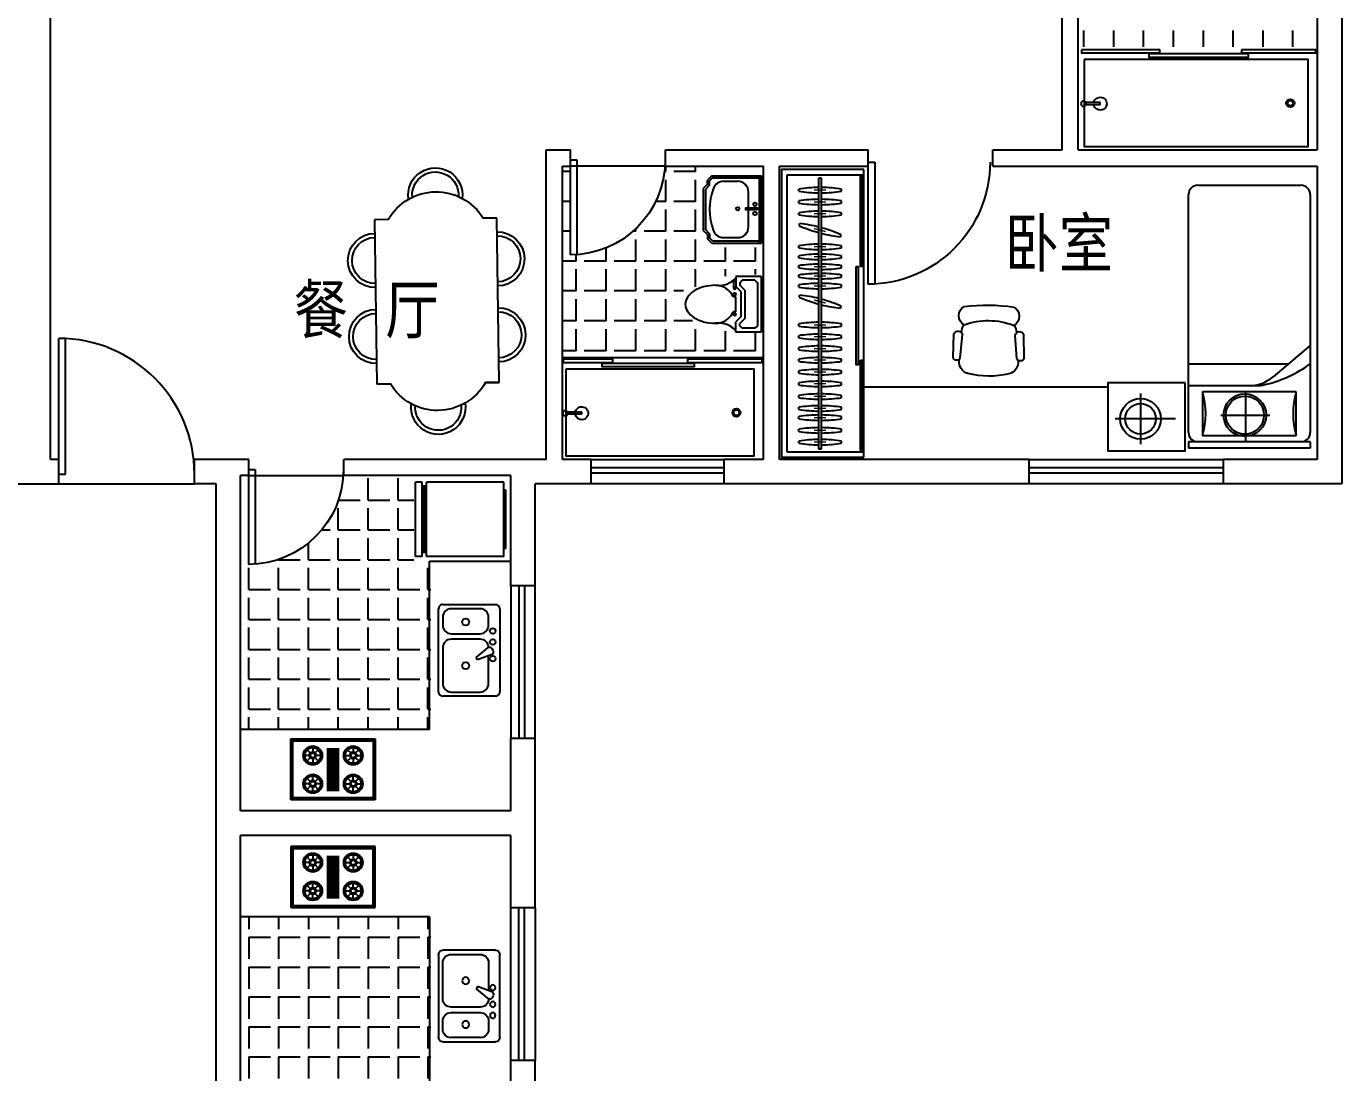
# Model space of a CAD drawing. Header units: millimetres. Extents: x 1431 to 43623, y 824 to 33132.
# Drawn here: x 17044 to 26733, y 14563 to 22272 of the extents above; entities that cross this region are included whole.
import ezdxf

# ---------------------------------------------------------------- set-up
doc = ezdxf.new("R2010")
doc.units = ezdxf.units.MM
for name, color, linetype in [('DO', 1, 'Continuous'), ('F', 12, 'Continuous'), ('H', 13, 'Continuous'), ('MC', 4, 'Continuous'), ('PUL', 7, 'Continuous'), ('WALL', 4, 'Continuous')]:
    doc.layers.add(name, color=color, linetype=linetype)
doc.styles.add('ATT', font='TXT')
doc.styles.add('DIM_FONT', font='SIMPLEX.shx', dxfattribs={"width": 0.8})
doc.styles.add('HZTXT', font='SIMPLEX', dxfattribs={"bigfont": 'HZTXT'})

# ---------------------------------------------------------------- blocks, each defined once
blk = doc.blocks.new('M_E25ESP')
at = {"color": 0, "linetype": 'ByBlock'}
for p, q in [((0, -306.8), (0, 306.8)), ((30.7, 337.5), (419.3, 337.5)), ((358, 306.8), (143.2, 306.8)), ((450, 306.8), (450, -306.8)), ((81.8, 245.5), (81.8, 40)), ((419.3, -20.5), (419.3, 245.5)), ((48.4, 2), (56.6, -12.3)), ((58.9, 31.4), (162.5, 70.2)), ((172.8, 52.5), (87.3, -17.8)), ((162.5, 70.2), (172.8, 52.5)), ((143.2, -81.8), (358, -81.8)), ((81.8, -184.1), (81.8, -245.5)), ((358, -122.7), (143.2, -122.7)), ((419.3, -245.5), (419.3, -184.1)), ((419.3, -337.5), (30.7, -337.5)), ((143.2, -306.8), (358, -306.8))]:
    blk.add_line(p, q, dxfattribs=at)
for centre, radius in [((250.6, 112.5), 25.6), ((51.1, 61.4), 20.5), ((51.1, -61.4), 20.5), ((51.1, -143.2), 20.5), ((250.6, -209.7), 25.6)]:
    blk.add_circle(centre, radius, dxfattribs=at)
for centre, radius, start, end in [((30.7, 306.8), 30.7, 90, 180), ((143.2, 245.5), 61.4, 90, 180), ((358, 245.5), 61.4, 0, 90), ((419.3, 306.8), 30.7, 0, 90), ((66.1, 12.3), 20.5, 110.53768, 210), ((74.3, -2), 20.5, 210, 309.46232), ((143.2, -20.5), 61.4, 180, 270), ((358, -20.5), 61.4, 270, 0), ((143.2, -184.1), 61.4, 90, 180), ((358, -184.1), 61.4, 0, 90), ((143.2, -245.5), 61.4, 180, 270), ((358, -245.5), 61.4, 270, 0), ((30.7, -306.8), 30.7, 180, 270), ((419.3, -306.8), 30.7, 270, 0)]:
    blk.add_arc(centre, radius, start, end, dxfattribs=at)
at = {"style": 'DIM_FONT', "width": 0.8, "flags": 9}
for tag in ['YSIZE', 'XSIZE']:
    blk.add_attdef(tag, (0, 0), '', height=0.5, dxfattribs=at)
blk = doc.blocks.new('M10')
at = {"layer": 'DO'}
for p, q in [((0, 0), (0, 1000)), ((50, 0), (50, 998.7)), ((0, 0), (50, 0))]:
    blk.add_line(p, q, dxfattribs=at)
blk.add_arc((0, 0), 1000, 0, 90, dxfattribs=at)
blk = doc.blocks.new('CZ1')
at = {"layer": 'F'}
for p, q in [((-368.6, 423.7), (842.2, 423.7)), ((-368.6, 323.7), (-368.6, 423.7)), ((842.2, 323.7), (842.2, 423.7)), ((842.2, 423.7), (842.2, 323.7)), ((-368.6, -476.3), (-368.6, -376.3)), ((842.2, -476.3), (842.2, -376.3)), ((842.2, -376.3), (842.2, -476.3)), ((842.2, -476.3), (-368.6, -476.3))]:
    blk.add_line(p, q, dxfattribs=at)
for centre, radius, start, end in [((-68.6, 423.7), 200, 0, 180), ((-68.6, 423.7), 170, 0, 180), ((491.3, 423.7), 200, 0, 180), ((491.3, 423.7), 170, 0, 180), ((-162.4, -26.3), 406.2, 120.51024, 239.48976), ((636, -26.3), 406.2, 300.51024, 59.48976), ((-545, -26.3), 200, 81.96585, 278.03415), ((-545, -26.3), 170, 85.46245, 274.53755), ((1018.6, -26.3), 200, 261.96585, 98.03415), ((1018.6, -26.3), 170, 265.46245, 94.53755), ((-68.6, -476.3), 200, 180, 0), ((-68.6, -476.3), 170, 180, 0), ((491.3, -476.3), 200, 180, 0), ((491.3, -476.3), 170, 180, 0)]:
    blk.add_arc(centre, radius, start, end, dxfattribs=at)
blk = doc.blocks.new('M700')
at = {"layer": 'DO'}
for p, q in [((0, 0), (0, 700)), ((50, 0), (50, 698.2)), ((0, 0), (50, 0))]:
    blk.add_line(p, q, dxfattribs=at)
blk.add_arc((0, 0), 700, 0, 90, dxfattribs=at)
blk = doc.blocks.new('BX')
at = {"layer": 'F'}
for p, q in [((-379.4, 210), (190.6, 210)), ((-379.4, -340), (-379.4, 210)), ((190.6, -340), (190.6, 210)), ((220.6, -340), (220.6, 210)), ((220.6, 210), (270.6, 210)), ((270.6, -340), (270.6, 210)), ((-379.4, -340), (190.6, -340)), ((220.6, -340), (270.6, -340))]:
    blk.add_line(p, q, dxfattribs=at)
at = {"layer": 'F', "color": 1}
for p, q in [((-394.4, 150), (-379.4, 150)), ((-394.4, -280), (-394.4, 150)), ((190.6, 180), (220.6, 180)), ((200.6, -310), (200.6, 180)), ((210.6, -310), (210.6, 180)), ((-394.4, -280), (-379.4, -280)), ((190.6, -310), (220.6, -310))]:
    blk.add_line(p, q, dxfattribs=at)
blk = doc.blocks.new('12PSTG02')
at = {"color": 0, "linetype": 'ByBlock'}
for p, q in [((-5.882738, 11.493405), (-13.636493, 11.294805)), ((-5.73403, 9.170818), (-13.415554, 8.575543)), ((-4.996459, 9.562867), (-5.284204, 9.540568)), ((-5.882738, -11.493405), (-13.636493, -11.294805)), ((-5.73403, -9.170818), (-13.415554, -8.575543)), ((-4.996459, -9.562867), (-5.284204, -9.540568)), ((-4.996459, -9.562867), (-5.28099, -9.544821))]:
    blk.add_line(p, q, dxfattribs=at)
for centre, radius, start, end in [((-19.5, 6.311132), 3.452743, 30.392687, 149.607313), ((-12.998837, 0.943692), 7.999035, 97.334712, 116.212212), ((-13.097037, 9.970029), 1.4304, 112.156422, 257.133709), ((-6.286552, 10.301496), 1.258456, 296.04311, 71.283835), ((-4.647836, 5.578088), 4, 16.10866, 95), ((39.486083, 0), 62.486083, 172.590731, 187.409269), ((4.70097, 0), 22.70097, 159.208954, 200.791046), ((-28.187947, 0), 28.187947, 346.275006, 13.724994), ((-19.5, -6.311132), 3.452743, 210.392687, 329.607313), ((-12.998837, -1.056308), 7.999035, 243.61801, 261.904764), ((-4.647836, -5.578088), 4, 265, 343.89134), ((-13.097037, -9.970029), 1.4304, 102.866291, 247.843578), ((-6.286552, -10.301496), 1.258456, 288.716165, 63.95689)]:
    blk.add_arc(centre, radius, start, end, dxfattribs=at)
at = {"color": 0, "linetype": 'ByBlock', "style": 'ATT'}
for tag, p, flags in [('ITEM', (-22, -21), 3), ('ROOM_NUMBER', (-22, -29), 1)]:
    blk.add_attdef(tag, p, '', height=6, dxfattribs=dict(at, flags=flags))
blk = doc.blocks.new('-CHAI6')
at = {"xscale": 22.75, "yscale": 22.75, "zscale": 22.75}
blk.add_blockref('12PSTG02', (519.3, 28), dxfattribs=at)
blk = doc.blocks.new('15PTOI12')
at = {"color": 0, "linetype": 'ByBlock'}
for p, q in [((0, -11), (0, 11)), ((0, 11), (10, 11)), ((10, 11), (10, 7)), ((1.5, 8.5), (2.5, 9.5)), ((1.5, -8.5), (1.5, 8.5)), ((2.5, 9.5), (7.5, 9.5)), ((6.5, 5.62132), (8.5, 7.62132)), ((6.5, -5.62132), (6.5, 5.62132)), ((7.5, 9.5), (8.5, 8.5)), ((8, 5), (10, 7)), ((8.5, 8.5), (8.5, 7.62132)), ((8, -5), (8, 5)), ((10, 3), (10, -3)), ((10, 3), (11.126136, 3)), ((8, -5), (10, -7)), ((10, -3), (11.126136, -3)), ((2.5, -9.5), (1.5, -8.5)), ((2.5, -9.5), (7.5, -9.5)), ((6.5, -5.62132), (8.5, -7.62132)), ((8.5, -8.5), (7.5, -9.5)), ((8.5, -8.5), (8.5, -7.62132)), ((10, -6.5), (10, -7)), ((10, -11), (10, -7)), ((10, -9), (11, -9)), ((11, -9), (11, -6.5)), ((0, -11), (10, -11))]:
    blk.add_line(p, q, dxfattribs=at)
blk.add_lwpolyline([(18, -7.5, 0.063415), (22.795427, -6.889337, 0.076468), (26.485281, -5.303301, 0.107136), (29.197945, -2.662065, 0.147373), (30, 0, 0.147373), (29.197945, 2.662065, 0.107136), (26.485281, 5.303301, 0.076468), (22.795427, 6.889337, 0.063415), (18, 7.5, 0.063415)], format="xyb", dxfattribs=at)
for centre in [(10.5, 4), (10.5, -4)]:
    blk.add_circle(centre, 0.5, dxfattribs=at)
for centre, radius, start, end in [((16.779412, 16.411765), 8.994964, 221.088993, 277.798917), ((18, 0), 7.5, 90, 156.421822), ((18, 0), 7.5, 203.578178, 270), ((10.5, -6.5), 0.5, 0, 180), ((16.779412, -16.411765), 8.994964, 82.201083, 138.911007)]:
    blk.add_arc(centre, radius, start, end, dxfattribs=at)
at = {"color": 0, "linetype": 'ByBlock', "style": 'ATT'}
for tag, p, flags in [('ITEM', (0, -21), 3), ('ROOM_NUMBER', (0, -30), 1)]:
    blk.add_attdef(tag, p, '', height=6, dxfattribs=dict(at, flags=flags))
blk = doc.blocks.new('-BATH9')
at = {"layer": 'F', "xscale": 23, "yscale": 23, "zscale": 23}
blk.add_blockref('15PTOI12', (-2, -1), dxfattribs=at)
blk = doc.blocks.new('Q5')
at = {"layer": 'PUL', "xscale": -1}
blk.add_blockref('-BATH9', (99, 43), dxfattribs=at)
blk = doc.blocks.new('LY')
at = {"layer": 'F'}
for p, q in [((100, 81), (-31, 81)), ((100, 61), (-31, 61)), ((100, 81), (100, 61))]:
    blk.add_line(p, q, dxfattribs=at)
blk.add_circle((-53, 71), 24.3, dxfattribs=at)
blk.add_arc((100, 71), 60.1, 189.5857, 170.4143, dxfattribs=at)
blk = doc.blocks.new('M900')
at = {"layer": 'DO'}
for p, q in [((90, 0), (90, -50)), ((90, 0), (990, 0)), ((90, -50), (988.6, -50))]:
    blk.add_line(p, q, dxfattribs=at)
blk.add_arc((90, 0), 900, 270, 0, dxfattribs=at)
blk = doc.blocks.new('-BED1')
at = {"layer": 'F', "linetype": 'ByBlock'}
for p, q in [((46.7, 892.2), (0.7, 892.2)), ((0.7, -4.8), (0.7, 892.2)), ((46.7, -4.8), (46.7, 892.2)), ((115.7, 892.2), (1867.7, 892.2)), ((460.7, 892.2), (460.7, 392.8)), ((621.7, 892.2), (621.7, 156.2)), ((92.7, 788.7), (92.7, 98.7)), ((414.7, 788.7), (92.7, 788.7)), ((414.7, 98.7), (414.7, 788.7)), ((1936.7, 823.2), (1936.7, 64.2)), ((756.5, -4.4), (525.6, 269.7)), ((92.7, 98.7), (414.7, 98.7)), ((46.7, -4.8), (0.7, -4.8)), ((1867.7, -4.8), (115.7, -4.8))]:
    blk.add_line(p, q, dxfattribs=at)
for centre, radius, start, end in [((115.7, 823.2), 69, 90, 180), ((1867.7, 823.2), 69, 0, 90), ((253.7, 1340.7), 575, 253.73979, 286.2602), ((736.7, 447.5), 276, 180, 220.10593), ((736.7, 392.8), 276, 180, 193.3928), ((1378.7, 545.7), 936, 193.3928, 216.02023), ((253.7, -453.3), 575, 73.73979, 106.2602), ((115.7, 64.2), 69, 180, 270), ((1867.7, 64.2), 69, 270, 0)]:
    blk.add_arc(centre, radius, start, end, dxfattribs=at)
blk = doc.blocks.new('-BEDD1')
at = {"layer": 'F'}
for p, q in [((-616.1, -2332.9), (-616.1, -1956)), ((-800.9, -2135.8), (-439.4, -2135.8))]:
    blk.add_line(p, q, dxfattribs=at)
for radius in [156.5, 140.5]:
    blk.add_circle((-624.3, -2135.8), radius, dxfattribs=at)
at = {"layer": 'F', "rotation": 90}
blk.add_blockref('-BED1', (-147.4, -2379.3), dxfattribs=at)

msp = doc.modelspace()

# ---------------------------------------------------------------- hatches: boundary and pattern name
at = {"layer": 'H'}
h = msp.add_hatch(dxfattribs=at)
h.set_pattern_fill('ANGLE', color=256, scale=800, style=0)
h.set_pattern_definition([(180, (32974.09, 53321.69), (0, 220), [160, -60]), (90, (32974.09, 53321.69), (220, 1e-14), [160, -60])])
h.paths.add_polyline_path([(20993.1, 19829.6), (20993.1, 21241.4), (21050.5, 21241.4), (21050.5, 20587.7, 0.394921), (21749, 21241.4), (21753.1, 21241.4), (22013.1, 21241.4), (22013.1, 20643.4), (22473.1, 20643.4), (22473.1, 20442.1), (22227, 20442.1), (21882.9, 20321.3), (21882.9, 20123), (22239.4, 20011.5), (22473.1, 20011.5), (22473.1, 19829.6)])
h = msp.add_hatch(dxfattribs=at)
h.set_pattern_fill('ANGLE', color=256, scale=800, style=0)
h.set_pattern_definition([(0, (202.05, 53321.69), (0, 220), [160, -60]), (90, (202.05, 53321.69), (-220, 1e-14), [160, -60])])
h.paths.add_polyline_path([(19897.8, 18296.1), (19897.8, 18961.4), (19383.1, 18961.4), (19379, 18961.4, -0.394921), (18680.5, 18307.7), (18680.5, 18961.4), (18623.1, 18961.4), (18623.1, 17091.4), (20023.1, 17091.4), (20023.1, 18296.1)])
h = msp.add_hatch(dxfattribs=at)
h.set_pattern_fill('ANGLE', color=256, scale=800, style=0)
h.set_pattern_definition([(0, (202.05, -20518.98), (0, -220), [160, -60]), (270, (202.05, -20518.98), (-220, -1e-14), [160, -60])])
h.paths.add_polyline_path([(19897.8, 14506.6), (19897.8, 13841.4), (19383.1, 13841.4), (19379, 13841.4, 0.394921), (18680.5, 14495), (18680.5, 13841.4), (18623.1, 13841.4), (18623.1, 15711.4), (20023.1, 15711.4), (20023.1, 14506.6)])

# ---------------------------------------------------------------- linework, layer by layer
at = {"layer": 'F'}
for p, q in [((22092.5, 21170.3), (22061.3, 21139.1)), ((22061.3, 21107.9), (22061.3, 21139.1)), ((22099.1, 21154.3), (22077.3, 21132.4)), ((22077.3, 21101.2), (22077.3, 21132.4)), ((22092.5, 21170.3), (22459.9, 21170.3)), ((22099.1, 21154.3), (22443.9, 21154.3)), ((22180.6, 21130.3), (22283.9, 21130.3)), ((22443.9, 20674.7), (22443.9, 21170.3)), ((22459.9, 20674.7), (22459.9, 21170.3)), ((22645.9, 21176.3), (22645.9, 19136.6)), ((23213.9, 21176.3), (22645.9, 21176.3)), ((22882.2, 19157.5), (22882.2, 21152.6)), ((22902.2, 21152.6), (22882.2, 21152.6)), ((22902.2, 19157.5), (22902.2, 21152.6)), ((23213.9, 19096.6), (23213.9, 21216.3)), ((22061.3, 21107.9), (22030.1, 21076.7)), ((22030.1, 21076.7), (22030.1, 20768.3)), ((22077.3, 21101.2), (22046.1, 21070)), ((22046.1, 21070), (22046.1, 20774.9)), ((22363.9, 20933.5), (22363.9, 21050.3)), ((22734.5, 21056.7), (22734.5, 21072.8)), ((23049.9, 21056.7), (23049.9, 21072.8)), ((22734.5, 20969.5), (22734.5, 20985.6)), ((23049.9, 20969.5), (23049.9, 20985.6)), ((22363.9, 20794.7), (22363.9, 20919.4)), ((22734.5, 20882.3), (22734.5, 20898.4)), ((23049.9, 20882.3), (23049.9, 20898.4)), ((22061.3, 20737.1), (22030.1, 20768.3)), ((22077.3, 20743.7), (22046.1, 20774.9)), ((22061.3, 20737.1), (22061.3, 20705.9)), ((22077.3, 20743.7), (22077.3, 20712.5)), ((22737.6, 20802.6), (22741.8, 20818.2)), ((23042.2, 20721), (23046.4, 20736.6)), ((22092.5, 20674.7), (22061.3, 20705.9)), ((22099.1, 20690.7), (22077.3, 20712.5)), ((22092.5, 20674.7), (22459.9, 20674.7)), ((22099.1, 20690.7), (22443.9, 20690.7)), ((22180.6, 20714.7), (22283.9, 20714.7)), ((22734.5, 20639.1), (22734.5, 20655.2)), ((23049.9, 20639.1), (23049.9, 20655.2)), ((22734.5, 20565.7), (22734.5, 20581.8)), ((23049.9, 20565.7), (23049.9, 20581.8)), ((22734.5, 20492.2), (22734.5, 20508.4)), ((23049.9, 20492.2), (23049.9, 20508.4)), ((22734.5, 20423.4), (22734.5, 20439.6)), ((22734.5, 20350), (22734.5, 20366.1)), ((23049.9, 20423.4), (23049.9, 20439.6)), ((23049.9, 20350), (23049.9, 20366.1)), ((22737.6, 20276.2), (22741.8, 20291.8)), ((23042.2, 20194.5), (23046.4, 20210.1)), ((22734.5, 20063.7), (22734.5, 20079.8)), ((23049.9, 20063.7), (23049.9, 20079.8)), ((22734.5, 19976.5), (22734.5, 19992.6)), ((23049.9, 19976.5), (23049.9, 19992.6)), ((22734.5, 19889.3), (22734.5, 19905.4)), ((23049.9, 19889.3), (23049.9, 19905.4)), ((22473.1, 19829.6), (20993.1, 19829.6)), ((22734.5, 19803.8), (22734.5, 19819.9)), ((23049.9, 19803.8), (23049.9, 19819.9)), ((22734.5, 19716.6), (22734.5, 19732.7)), ((23049.9, 19716.6), (23049.9, 19732.7)), ((22734.5, 19629.4), (22734.5, 19645.5)), ((23049.9, 19629.4), (23049.9, 19645.5)), ((25009.5, 19613.8), (23213.9, 19613.8)), ((22734.5, 19536.1), (22734.5, 19552.2)), ((23049.9, 19536.1), (23049.9, 19552.2)), ((25251.6, 19567.4), (25251.6, 19192.4)), ((22734.5, 19448.9), (22734.5, 19465)), ((22734.5, 19380.6), (22734.5, 19396.8)), ((23049.9, 19448.9), (23049.9, 19465)), ((23049.9, 19380.6), (23049.9, 19396.8)), ((25509.1, 19379.9), (25064.1, 19379.9)), ((22734.5, 19287.3), (22734.5, 19303.5)), ((23049.9, 19287.3), (23049.9, 19303.5)), ((22734.5, 19200.1), (22734.5, 19216.3)), ((23049.9, 19200.1), (23049.9, 19216.3)), ((22645.9, 19136.6), (23213.9, 19136.6)), ((22902.2, 19157.5), (22882.2, 19157.5)), ((20013.1, 17091.4), (20013.1, 18332.3)), ((20013.1, 18332.3), (20613.1, 18332.3)), ((20013.1, 17091.4), (18623.1, 17091.4)), ((18991.6, 17023.8), (19614.3, 17023.8)), ((18991.6, 16574.2), (18991.6, 17023.8)), ((19001.6, 17013.8), (19604.3, 17013.8)), ((19001.6, 16584.2), (19001.6, 17013.8)), ((19006.6, 17008.8), (19599.3, 17008.8)), ((19006.6, 16589.2), (19006.6, 17008.8)), ((19153.9, 16958.5), (19153.9, 16925.8)), ((19452, 16958.5), (19452, 16925.8)), ((19599.3, 17008.8), (19599.3, 16589.2)), ((19604.3, 17013.8), (19604.3, 16584.2)), ((19614.3, 17023.8), (19614.3, 16574.2)), ((19128.5, 16900.5), (19095.9, 16900.5)), ((19136, 16918.4), (19112.8, 16941.5)), ((19136, 16882.6), (19112.8, 16859.5)), ((19153.9, 16875.2), (19153.9, 16842.5)), ((19194.9, 16941.5), (19171.7, 16918.4)), ((19194.9, 16859.5), (19171.7, 16882.6)), ((19211.9, 16900.5), (19179.2, 16900.5)), ((19257.1, 16948.4), (19348.8, 16948.4)), ((19257.1, 16943.4), (19348.8, 16943.4)), ((19257.1, 16931.9), (19348.8, 16931.9)), ((19257.1, 16926.9), (19348.8, 16926.9)), ((19257.1, 16915.4), (19348.8, 16915.4)), ((19257.1, 16910.4), (19348.8, 16910.4)), ((19257.1, 16898.8), (19348.8, 16898.8)), ((19257.1, 16893.8), (19348.8, 16893.8)), ((19257.1, 16882.3), (19348.8, 16882.3)), ((19257.1, 16877.3), (19348.8, 16877.3)), ((19257.1, 16865.8), (19348.8, 16865.8)), ((19257.1, 16860.8), (19348.8, 16860.8)), ((19394.1, 16900.5), (19426.7, 16900.5)), ((19411, 16941.5), (19434.2, 16918.4)), ((19411, 16859.5), (19434.2, 16882.6)), ((19452, 16875.2), (19452, 16842.5)), ((19469.9, 16918.4), (19493.1, 16941.5)), ((19469.9, 16882.6), (19493.1, 16859.5)), ((19477.4, 16900.5), (19510, 16900.5)), ((19257.1, 16849.2), (19348.8, 16849.2)), ((19257.1, 16844.2), (19348.8, 16844.2)), ((19257.1, 16832.7), (19348.8, 16832.7)), ((19257.1, 16827.7), (19348.8, 16827.7)), ((19257.1, 16816.2), (19348.8, 16816.2)), ((19257.1, 16811.2), (19348.8, 16811.2)), ((19257.1, 16799.6), (19348.8, 16799.6)), ((19257.1, 16794.6), (19348.8, 16794.6)), ((19257.1, 16783.1), (19348.8, 16783.1)), ((19257.1, 16778.1), (19348.8, 16778.1)), ((19257.1, 16766.6), (19348.8, 16766.6)), ((19128.5, 16691.5), (19095.9, 16691.5)), ((19136, 16709.3), (19112.8, 16732.5)), ((19136, 16673.6), (19112.8, 16650.4)), ((19153.9, 16716.8), (19153.9, 16749.5)), ((19153.9, 16633.5), (19153.9, 16666.1)), ((19194.9, 16732.5), (19171.7, 16709.3)), ((19194.9, 16650.4), (19171.7, 16673.6)), ((19211.9, 16691.5), (19179.2, 16691.5)), ((19257.1, 16761.6), (19348.8, 16761.6)), ((19257.1, 16750), (19348.8, 16750)), ((19257.1, 16745), (19348.8, 16745)), ((19257.1, 16733.5), (19348.8, 16733.5)), ((19257.1, 16728.5), (19348.8, 16728.5)), ((19257.1, 16717), (19348.8, 16717)), ((19257.1, 16712), (19348.8, 16712)), ((19257.1, 16700.4), (19348.8, 16700.4)), ((19257.1, 16695.4), (19348.8, 16695.4)), ((19257.1, 16683.9), (19348.8, 16683.9)), ((19257.1, 16678.9), (19348.8, 16678.9)), ((19257.1, 16667.4), (19348.8, 16667.4)), ((19394.1, 16691.5), (19426.7, 16691.5)), ((19411, 16732.5), (19434.2, 16709.3)), ((19411, 16650.4), (19434.2, 16673.6)), ((19452, 16716.8), (19452, 16749.5)), ((19452, 16633.5), (19452, 16666.1)), ((19469.9, 16709.3), (19493.1, 16732.5)), ((19469.9, 16673.6), (19493.1, 16650.4)), ((19477.4, 16691.5), (19510, 16691.5)), ((19614.3, 16574.2), (18991.6, 16574.2)), ((19604.3, 16584.2), (19001.6, 16584.2)), ((19599.3, 16589.2), (19006.6, 16589.2)), ((19257.1, 16662.4), (19348.8, 16662.4)), ((19257.1, 16650.8), (19348.8, 16650.8)), ((19257.1, 16645.8), (19348.8, 16645.8)), ((18991.6, 16228.5), (18991.6, 15779)), ((19614.3, 16228.5), (18991.6, 16228.5)), ((19001.6, 16218.5), (19001.6, 15789)), ((19604.3, 16218.5), (19001.6, 16218.5)), ((19006.6, 16213.5), (19006.6, 15794)), ((19599.3, 16213.5), (19006.6, 16213.5)), ((19599.3, 15794), (19599.3, 16213.5)), ((19604.3, 15789), (19604.3, 16218.5)), ((19614.3, 15779), (19614.3, 16228.5)), ((19128.5, 16111.3), (19095.9, 16111.3)), ((19136, 16129.2), (19112.8, 16152.3)), ((19136, 16093.4), (19112.8, 16070.2)), ((19153.9, 16169.3), (19153.9, 16136.6)), ((19153.9, 16086), (19153.9, 16053.3)), ((19194.9, 16152.3), (19171.7, 16129.2)), ((19194.9, 16070.2), (19171.7, 16093.4)), ((19211.9, 16111.3), (19179.2, 16111.3)), ((19257.1, 16156.9), (19348.8, 16156.9)), ((19257.1, 16151.9), (19348.8, 16151.9)), ((19257.1, 16140.3), (19348.8, 16140.3)), ((19257.1, 16135.3), (19348.8, 16135.3)), ((19257.1, 16123.8), (19348.8, 16123.8)), ((19257.1, 16118.8), (19348.8, 16118.8)), ((19257.1, 16107.3), (19348.8, 16107.3)), ((19257.1, 16102.3), (19348.8, 16102.3)), ((19257.1, 16090.7), (19348.8, 16090.7)), ((19257.1, 16085.7), (19348.8, 16085.7)), ((19394.1, 16111.3), (19426.7, 16111.3)), ((19411, 16152.3), (19434.2, 16129.2)), ((19411, 16070.2), (19434.2, 16093.4)), ((19452, 16169.3), (19452, 16136.6)), ((19452, 16086), (19452, 16053.3)), ((19469.9, 16129.2), (19493.1, 16152.3)), ((19469.9, 16093.4), (19493.1, 16070.2)), ((19477.4, 16111.3), (19510, 16111.3)), ((19257.1, 16074.2), (19348.8, 16074.2)), ((19257.1, 16069.2), (19348.8, 16069.2)), ((19257.1, 16057.7), (19348.8, 16057.7)), ((19257.1, 16052.7), (19348.8, 16052.7)), ((19257.1, 16041.1), (19348.8, 16041.1)), ((19257.1, 16036.1), (19348.8, 16036.1)), ((19257.1, 16024.6), (19348.8, 16024.6)), ((19257.1, 16019.6), (19348.8, 16019.6)), ((19257.1, 16008.1), (19348.8, 16008.1)), ((19257.1, 16003.1), (19348.8, 16003.1)), ((19257.1, 15991.6), (19348.8, 15991.6)), ((19128.5, 15902.2), (19095.9, 15902.2)), ((19136, 15920.1), (19112.8, 15943.3)), ((19153.9, 15927.5), (19153.9, 15960.2)), ((19194.9, 15943.3), (19171.7, 15920.1)), ((19211.9, 15902.2), (19179.2, 15902.2)), ((19257.1, 15986.6), (19348.8, 15986.6)), ((19257.1, 15975), (19348.8, 15975)), ((19257.1, 15970), (19348.8, 15970)), ((19257.1, 15958.5), (19348.8, 15958.5)), ((19257.1, 15953.5), (19348.8, 15953.5)), ((19257.1, 15942), (19348.8, 15942)), ((19257.1, 15937), (19348.8, 15937)), ((19257.1, 15925.4), (19348.8, 15925.4)), ((19257.1, 15920.4), (19348.8, 15920.4)), ((19257.1, 15908.9), (19348.8, 15908.9)), ((19257.1, 15903.9), (19348.8, 15903.9)), ((19257.1, 15892.4), (19348.8, 15892.4)), ((19394.1, 15902.2), (19426.7, 15902.2)), ((19411, 15943.3), (19434.2, 15920.1)), ((19452, 15927.5), (19452, 15960.2)), ((19469.9, 15920.1), (19493.1, 15943.3)), ((19477.4, 15902.2), (19510, 15902.2)), ((19006.6, 15794), (19599.3, 15794)), ((19136, 15884.4), (19112.8, 15861.2)), ((19153.9, 15844.2), (19153.9, 15876.9)), ((19194.9, 15861.2), (19171.7, 15884.4)), ((19257.1, 15887.4), (19348.8, 15887.4)), ((19257.1, 15875.8), (19348.8, 15875.8)), ((19257.1, 15870.8), (19348.8, 15870.8)), ((19257.1, 15859.3), (19348.8, 15859.3)), ((19257.1, 15854.3), (19348.8, 15854.3)), ((19411, 15861.2), (19434.2, 15884.4)), ((19452, 15844.2), (19452, 15876.9)), ((19469.9, 15884.4), (19493.1, 15861.2)), ((20013.1, 15711.4), (18623.1, 15711.4)), ((18991.6, 15779), (19614.3, 15779)), ((19001.6, 15789), (19604.3, 15789)), ((20013.1, 15711.4), (20013.1, 14470.4))]:
    msp.add_line(p, q, dxfattribs=at)
for points in [[(24817.4, 22098.6), (24817.4, 22075.4), (25392.5, 22075.4), (25392.5, 22098.6)], [(25995.3, 22098.6), (25995.3, 22075.4), (26543.8, 22075.4), (26543.8, 22098.6)], [(24837.2, 22026.3), (24837.2, 21387.3), (26484.9, 21387.3), (26484.9, 22026.3)], [(25311.4, 22067.7), (25311.4, 22044.5), (26045.6, 22044.5), (26045.6, 22067.7)], [(23187.6, 21167.3), (23200.5, 21167.3), (23200.5, 20503.1), (23187.6, 20503.1)], [(22427.5, 20919.4), (22345.3, 20919.4), (22345.3, 20933.5), (22427.5, 20933.5)], [(23157.9, 20503.1), (23170.8, 20503.1), (23170.8, 19777.3), (23157.9, 19777.3)], [(20998.4, 19818.6), (20998.4, 19795.4), (21365.3, 19795.4), (21365.3, 19818.6)], [(21284.2, 19787.7), (21284.2, 19764.5), (21965.6, 19764.5), (21965.6, 19787.7)], [(21915.3, 19818.6), (21915.3, 19795.4), (22463.8, 19795.4), (22463.8, 19818.6)], [(23187.6, 19812.9), (23200.5, 19812.9), (23200.5, 19148.7), (23187.6, 19148.7)], [(21018.1, 19746.3), (21018.1, 19107.3), (22404.9, 19107.3), (22404.9, 19746.3)], [(25579.9, 19644.1), (25009.5, 19644.1), (25009.5, 19144.1), (25579.9, 19144.1)]]:
    msp.add_lwpolyline(points, close=True, dxfattribs=at)
msp.add_lwpolyline([(23213.9, 21216.3), (22605.9, 21216.3), (22605.9, 19096.6), (23213.9, 19096.6)], dxfattribs=at)
at = {"layer": 'F', "const_width": 10}
for points in [[(22933.6, 21065.3), (22845.8, 21065.3)], [(22933.6, 20978.1), (22845.8, 20978.1)], [(22933.6, 20890.9), (22845.8, 20890.9)], [(22932.1, 20759.4), (22847.3, 20782.1)], [(22933.6, 20647.7), (22845.8, 20647.7)], [(22933.6, 20574.3), (22845.8, 20574.3)], [(22933.6, 20500.9), (22845.8, 20500.9)], [(22933.6, 20432), (22845.8, 20432)], [(22933.6, 20358.6), (22845.8, 20358.6)], [(22932.1, 20233), (22847.3, 20255.7)], [(22933.6, 20072.3), (22845.8, 20072.3)], [(22933.6, 19985.1), (22845.8, 19985.1)], [(22933.6, 19897.9), (22845.8, 19897.9)], [(22933.6, 19812.4), (22845.8, 19812.4)], [(22933.6, 19725.2), (22845.8, 19725.2)], [(22933.6, 19638), (22845.8, 19638)], [(22933.6, 19544.7), (22845.8, 19544.7)], [(22933.6, 19457.5), (22845.8, 19457.5)], [(22933.6, 19389.2), (22845.8, 19389.2)], [(22933.6, 19295.9), (22845.8, 19295.9)], [(22933.6, 19208.8), (22845.8, 19208.8)]]:
    msp.add_lwpolyline(points, dxfattribs=at)
at = {"layer": 'F'}
for centre, radius in [((26354.8, 21705.5), 30), ((26354.8, 21705.5), 20), ((22284.1, 20927.6), 12.7), ((22411.4, 20960), 12.7), ((22411.4, 20892.9), 12.7), ((25251.6, 19379.9), 150), ((25251.6, 19379.9), 112.5), ((22274.8, 19425.5), 30), ((22274.8, 19425.5), 20), ((19153.9, 16900.5), 70), ((19153.9, 16900.5), 66), ((19153.9, 16900.5), 58), ((19452, 16900.5), 70), ((19452, 16900.5), 66), ((19452, 16900.5), 58), ((19153.9, 16900.5), 25.3), ((19153.9, 16900.5), 17.3), ((19452, 16900.5), 25.3), ((19452, 16900.5), 17.3), ((19153.9, 16691.5), 70), ((19153.9, 16691.5), 66), ((19153.9, 16691.5), 58), ((19153.9, 16691.5), 25.3), ((19153.9, 16691.5), 17.3), ((19452, 16691.5), 70), ((19452, 16691.5), 66), ((19452, 16691.5), 58), ((19452, 16691.5), 25.3), ((19452, 16691.5), 17.3), ((19153.9, 16111.3), 70), ((19452, 16111.3), 70), ((19153.9, 16111.3), 66), ((19153.9, 16111.3), 58), ((19153.9, 16111.3), 25.3), ((19153.9, 16111.3), 17.3), ((19452, 16111.3), 66), ((19452, 16111.3), 58), ((19452, 16111.3), 25.3), ((19452, 16111.3), 17.3), ((19153.9, 15902.2), 70), ((19153.9, 15902.2), 66), ((19153.9, 15902.2), 58), ((19153.9, 15902.2), 25.3), ((19153.9, 15902.2), 17.3), ((19452, 15902.2), 70), ((19452, 15902.2), 66), ((19452, 15902.2), 58), ((19452, 15902.2), 25.3), ((19452, 15902.2), 17.3)]:
    msp.add_circle(centre, radius, dxfattribs=at)
for centre, radius, start, end in [((22180.6, 21050.3), 80, 90, 158.83243), ((22283.9, 21050.3), 80, 0, 90), ((22510.7, 20922.5), 433.9, 158.83243, 201.16757), ((22892.2, 20019), 1065.6, 90.5377, 98.50939), ((22892.2, 22110.5), 1065.6, 261.49061, 269.4623), ((22892.2, 20019), 1065.6, 81.49061, 89.4623), ((22892.2, 22110.5), 1065.6, 270.5377, 278.50939), ((22892.2, 19931.8), 1065.6, 90.5377, 98.50939), ((22892.2, 22023.3), 1065.6, 261.49061, 269.4623), ((22892.2, 19931.8), 1065.6, 81.49061, 89.4623), ((22892.2, 22023.3), 1065.6, 270.5377, 278.50939), ((22892.2, 19844.6), 1065.6, 90.5377, 98.50939), ((22892.2, 21936.2), 1065.6, 261.49061, 269.4623), ((22892.2, 19844.6), 1065.6, 81.49061, 89.4623), ((22892.2, 21936.2), 1065.6, 270.5377, 278.50939), ((22180.6, 20794.7), 80, 201.16757, 270), ((22283.9, 20794.7), 80, 270, 0), ((23162.7, 21779.8), 1065.6, 246.49061, 254.74125), ((22621.3, 19759.4), 1065.6, 75.82776, 83.50939), ((22621.3, 19759.4), 1065.6, 66.49061, 74.71583), ((23162.7, 21779.8), 1065.6, 255.85305, 263.50939), ((22892.2, 19601.4), 1065.6, 90.5377, 98.50939), ((22892.2, 21692.9), 1065.6, 261.49061, 269.4623), ((22892.2, 19601.4), 1065.6, 81.49061, 89.4623), ((22892.2, 21692.9), 1065.6, 270.5377, 278.50939), ((22892.2, 19528), 1065.6, 90.5377, 98.50939), ((22892.2, 21619.5), 1065.6, 261.49061, 269.4623), ((22892.2, 19528), 1065.6, 81.49061, 89.4623), ((22892.2, 21619.5), 1065.6, 270.5377, 278.50939), ((22892.2, 19454.5), 1065.6, 90.5377, 98.50939), ((22892.2, 21546.1), 1065.6, 261.49061, 269.4623), ((22892.2, 19385.7), 1065.6, 90.5377, 98.50939), ((22892.2, 19454.5), 1065.6, 81.49061, 89.4623), ((22892.2, 21546.1), 1065.6, 270.5377, 278.50939), ((22892.2, 19385.7), 1065.6, 81.49061, 89.4623), ((22892.2, 21477.3), 1065.6, 261.49061, 269.4623), ((22892.2, 19312.3), 1065.6, 90.5377, 98.50939), ((22892.2, 21403.8), 1065.6, 261.49061, 269.4623), ((22892.2, 21477.3), 1065.6, 270.5377, 278.50939), ((22892.2, 19312.3), 1065.6, 81.49061, 89.4623), ((22892.2, 21403.8), 1065.6, 270.5377, 278.50939), ((23162.7, 21253.3), 1065.6, 246.49061, 254.74125), ((22621.3, 19233), 1065.6, 75.82776, 83.50939), ((22621.3, 19233), 1065.6, 66.49061, 74.71583), ((23162.7, 21253.3), 1065.6, 255.85305, 263.50939), ((22892.2, 19025.9), 1065.6, 90.5377, 98.50939), ((22892.2, 21117.5), 1065.6, 261.49061, 269.4623), ((22892.2, 19025.9), 1065.6, 81.49061, 89.4623), ((22892.2, 21117.5), 1065.6, 270.5377, 278.50939), ((22892.2, 18938.8), 1065.6, 90.5377, 98.50939), ((22892.2, 21030.3), 1065.6, 261.49061, 269.4623), ((22892.2, 18938.8), 1065.6, 81.49061, 89.4623), ((22892.2, 21030.3), 1065.6, 270.5377, 278.50939), ((22892.2, 18851.6), 1065.6, 90.5377, 98.50939), ((22892.2, 20943.1), 1065.6, 261.49061, 269.4623), ((22892.2, 18851.6), 1065.6, 81.49061, 89.4623), ((22892.2, 20943.1), 1065.6, 270.5377, 278.50939), ((22892.2, 18766), 1065.6, 90.5377, 98.50939), ((22892.2, 20857.6), 1065.6, 261.49061, 269.4623), ((22892.2, 18766), 1065.6, 81.49061, 89.4623), ((22892.2, 20857.6), 1065.6, 270.5377, 278.50939), ((22892.2, 18678.9), 1065.6, 90.5377, 98.50939), ((22892.2, 20770.4), 1065.6, 261.49061, 269.4623), ((22892.2, 18678.9), 1065.6, 81.49061, 89.4623), ((22892.2, 20770.4), 1065.6, 270.5377, 278.50939), ((22892.2, 18591.7), 1065.6, 90.5377, 98.50939), ((22892.2, 20683.2), 1065.6, 261.49061, 269.4623), ((22892.2, 18591.7), 1065.6, 81.49061, 89.4623), ((22892.2, 20683.2), 1065.6, 270.5377, 278.50939), ((22892.2, 18498.4), 1065.6, 90.5377, 98.50939), ((22892.2, 20589.9), 1065.6, 261.49061, 269.4623), ((22892.2, 18411.2), 1065.6, 90.5377, 98.50939), ((22892.2, 18498.4), 1065.6, 81.49061, 89.4623), ((22892.2, 20589.9), 1065.6, 270.5377, 278.50939), ((22892.2, 18411.2), 1065.6, 81.49061, 89.4623), ((22892.2, 20502.8), 1065.6, 261.49061, 269.4623), ((22892.2, 18342.9), 1065.6, 90.5377, 98.50939), ((22892.2, 20434.5), 1065.6, 261.49061, 269.4623), ((22892.2, 20502.8), 1065.6, 270.5377, 278.50939), ((22892.2, 18342.9), 1065.6, 81.49061, 89.4623), ((22892.2, 20434.5), 1065.6, 270.5377, 278.50939), ((22892.2, 18249.6), 1065.6, 90.5377, 98.50939), ((22892.2, 20341.2), 1065.6, 261.49061, 269.4623), ((22892.2, 18249.6), 1065.6, 81.49061, 89.4623), ((22892.2, 20341.2), 1065.6, 270.5377, 278.50939), ((22892.2, 18162.4), 1065.6, 90.5377, 98.50939), ((22892.2, 20254), 1065.6, 261.49061, 269.4623), ((22892.2, 18162.4), 1065.6, 81.49061, 89.4623), ((22892.2, 20254), 1065.6, 270.5377, 278.50939)]:
    msp.add_arc(centre, radius, start, end, dxfattribs=at)
at = {"layer": 'H'}
for p, q in [((24834.1, 22121.4), (24834.1, 22241.7)), ((25054.1, 22121.4), (25054.1, 22241.7)), ((25274.1, 22121.4), (25274.1, 22241.7)), ((25494.1, 22121.4), (25494.1, 22241.7)), ((25714.1, 22121.4), (25714.1, 22241.7)), ((25934.1, 22121.4), (25934.1, 22241.7)), ((26154.1, 22121.4), (26154.1, 22241.7)), ((26374.1, 22121.4), (26374.1, 22241.7))]:
    msp.add_line(p, q, dxfattribs=at)
at = {"layer": 'MC'}
for p, q in [((21753.1, 21241.4), (21050.5, 21241.4)), ((21205.4, 19081.4), (22185.4, 19081.4)), ((21205.4, 19021.4), (22185.4, 19021.4)), ((24431.7, 19081.4), (25862.3, 19081.4)), ((24431.7, 19021.4), (25862.3, 19021.4)), ((17283.1, 18901.4), (18283.1, 18901.4)), ((18680.5, 18961.4), (19383.1, 18961.4)), ((18680.5, 18961.4), (18683.1, 18961.4)), ((21205.4, 18981.4), (22185.4, 18981.4)), ((22185.4, 18901.4), (21205.4, 18901.4)), ((24431.7, 18981.4), (25862.3, 18981.4)), ((25862.3, 18901.4), (24431.7, 18901.4)), ((20613.1, 18150.5), (20613.1, 17024.3)), ((20673.1, 18150.5), (20673.1, 17024.3)), ((20713.1, 18150.5), (20713.1, 17024.3)), ((20793.1, 17024.3), (20793.1, 18150.5)), ((20613.1, 14652.2), (20613.1, 15778.4)), ((20673.1, 14652.2), (20673.1, 15778.4)), ((20713.1, 14652.2), (20713.1, 15778.4)), ((20793.1, 15778.4), (20793.1, 14652.2))]:
    msp.add_line(p, q, dxfattribs=at)
at = {"layer": 'WALL'}
for p, q in [((26733.1, 27901.4), (26733.1, 18901.4)), ((17223.1, 19081.4), (17223.1, 27401.4)), ((24793.1, 21361.4), (24793.1, 23041.4)), ((26553.1, 23041.4), (26553.1, 21361.4)), ((24673.1, 21361.4), (24673.1, 22341.4)), ((20873.1, 19081.4), (20873.1, 21361.4)), ((20873.1, 21361.4), (21053.1, 21361.4)), ((21053.1, 21241.4), (21053.1, 21361.4)), ((21753.1, 21361.4), (23245.6, 21361.4)), ((21753.1, 21241.4), (21753.1, 21361.4)), ((23245.6, 21241.4), (23245.6, 21361.4)), ((24163.7, 21361.4), (24673.1, 21361.4)), ((24163.7, 21241.4), (24163.7, 21361.4)), ((24793.1, 21361.4), (26553.1, 21361.4)), ((20993.1, 19081.4), (20993.1, 21241.4)), ((20993.1, 21241.4), (21053.1, 21241.4)), ((21753.1, 21241.4), (22473.1, 21241.4)), ((22473.1, 19081.4), (22473.1, 21241.4)), ((22593.1, 19081.4), (22593.1, 21241.4)), ((22593.1, 21241.4), (23245.6, 21241.4)), ((24163.7, 21241.4), (26553.1, 21241.4)), ((26553.1, 21241.4), (26553.1, 19081.4)), ((17283.1, 19081.4), (17223.1, 19081.4)), ((17283.1, 18901.4), (17283.1, 19081.4)), ((18683.1, 19081.4), (18283.1, 19081.4)), ((18283.1, 18901.4), (18283.1, 19081.4)), ((18683.1, 18961.4), (18683.1, 19081.4)), ((20873.1, 19081.4), (19383.1, 19081.4)), ((19383.1, 18961.4), (19383.1, 19081.4)), ((21205.4, 19081.4), (20993.1, 19081.4)), ((21205.4, 18901.4), (21205.4, 19081.4)), ((22473.1, 19081.4), (22185.4, 19081.4)), ((22185.4, 18901.4), (22185.4, 19081.4)), ((24431.7, 19081.4), (22593.1, 19081.4)), ((24431.7, 18901.4), (24431.7, 19081.4)), ((26553.1, 19081.4), (25862.3, 19081.4)), ((25862.3, 18901.4), (25862.3, 19081.4)), ((16983.1, 18901.4), (17283.1, 18901.4)), ((18443.1, 18901.4), (18283.1, 18901.4)), ((18443.1, 13901.4), (18443.1, 18901.4)), ((18623.1, 16491.4), (18623.1, 18961.4)), ((18683.1, 18961.4), (18623.1, 18961.4)), ((20613.1, 18961.4), (19383.1, 18961.4)), ((20613.1, 18150.5), (20613.1, 18961.4)), ((21205.4, 18901.4), (20793.1, 18901.4)), ((20793.1, 18150.5), (20793.1, 18901.4)), ((24431.7, 18901.4), (22185.4, 18901.4)), ((26733.1, 18901.4), (25862.3, 18901.4)), ((20793.1, 18150.5), (20613.1, 18150.5)), ((20793.1, 17024.3), (20613.1, 17024.3)), ((20613.1, 16491.4), (20613.1, 17024.3)), ((20793.1, 15778.4), (20793.1, 17024.3)), ((20613.1, 16491.4), (18623.1, 16491.4)), ((18623.1, 13841.4), (18623.1, 16311.4)), ((20613.1, 16311.4), (18623.1, 16311.4)), ((20613.1, 15778.4), (20613.1, 16311.4)), ((20793.1, 15778.4), (20613.1, 15778.4)), ((20613.1, 13841.4), (20613.1, 14652.2)), ((20793.1, 14652.2), (20613.1, 14652.2)), ((20793.1, 13901.4), (20793.1, 14652.2))]:
    msp.add_line(p, q, dxfattribs=at)

# ---------------------------------------------------------------- block references
at = {"layer": 'F', "xscale": -1, "rotation": 89.4419708522534}
msp.add_blockref('-CHAI6', (24164, 20213.3), dxfattribs=at)
at = {"layer": 'F', "rotation": 180}
msp.add_blockref('M_E25ESP', (20531.1, 17674.5), dxfattribs=at)
at = {"layer": 'F', "xscale": -1}
msp.add_blockref('M_E25ESP', (20531.1, 15128.2), dxfattribs=at)
at = {"layer": 'MC'}
for name, p, xscale, yscale, zscale, rotation in [('LY', (24874.6, 21758.3), -0.8, 0.8, 0.8, 180), ('Q5', (22375.4, 20257.9), -0.81, 0.81, 0.81, 180.0000000001225), ('LY', (21055.6, 19478.3), -0.8, 0.8, 0.8, 180)]:
    msp.add_blockref(name, p, dxfattribs=dict(at, xscale=xscale, yscale=yscale, zscale=zscale, rotation=rotation))
at = {"layer": 'MC', "xscale": -1, "rotation": 90.78059774834729}
msp.add_blockref('CZ1', (20038.3, 20483.7), dxfattribs=at)
at = {"layer": 'MC'}
msp.add_blockref('M10', (17283.1, 18972.5), dxfattribs=at)
at = {"layer": 'MC', "xscale": -1}
msp.add_blockref('BX', (20181.4, 18704.7), dxfattribs=at)
at = {"layer": 'WALL', "xscale": -1}
for name, p, rotation in [('M700', (21050.5, 21287.7), 180), ('M900', (23243.1, 21361.4), 90), ('M700', (18680.5, 19007.7), 180)]:
    msp.add_blockref(name, p, dxfattribs=dict(at, rotation=rotation))
at = {"layer": 'WALL'}
msp.add_blockref('-BEDD1', (26644.3, 21543.2), dxfattribs=at)

# ---------------------------------------------------------------- texts
at = {"layer": 'MC', "color": 2, "style": 'HZTXT'}
for s, p in [('卧室', (24249.3, 20461.5)), ('餐 厅', (19013.9, 19971.3))]:
    msp.add_text(s, height=400, dxfattribs=at).set_placement(p)

doc.saveas('drawing.dxf')
